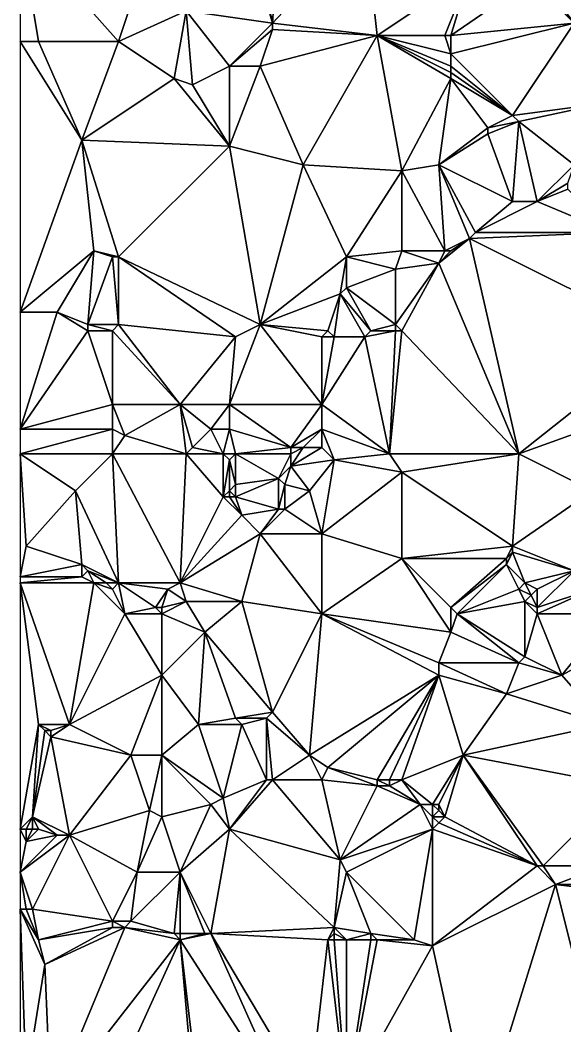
# Model space of a CAD drawing. Extents: x 2679276 to 2679656, y 1246784 to 1247152.
# Drawn here: x 2679276.2 to 2679320.5, y 1246853.2 to 1246935 of the extents above; entities that cross this region are included whole.
import ezdxf

# ---------------------------------------------------------------- set-up
doc = ezdxf.new("R2010")
doc.units = 0

msp = doc.modelspace()

# ---------------------------------------------------------------- linework, layer by layer
for points in [[(2679297.25, 1246942.25, 467.088), (2679296.75, 1246934.75, 469.835), (2679304.25, 1246942.75, 466.566)], [(2679304.25, 1246942.75, 466.566), (2679296.75, 1246934.75, 469.835), (2679305.25, 1246933.75, 468.6)], [(2679304.25, 1246942.75, 466.566), (2679305.25, 1246933.75, 468.6), (2679312.75, 1246938.75, 466.753)], [(2679284.25, 1246933.25, 471.987), (2679276.25, 1246942.25, 470.116), (2679277.75, 1246933.25, 472.456)], [(2679276.25, 1246942.25, 470.116), (2679276.25, 1246933.25, 472.596), (2679277.75, 1246933.25, 472.456)], [(2679276.25, 1246942.25, 470.116), (2679284.25, 1246933.25, 471.987), (2679287.25, 1246942.25, 468.157)], [(2679289.75, 1246935.75, 470.293), (2679287.25, 1246942.25, 468.157), (2679284.25, 1246933.25, 471.987)], [(2679294.75, 1246941.75, 467.383), (2679289.75, 1246935.75, 470.293), (2679296.75, 1246934.75, 469.835)], [(2679295.25, 1246941.75, 467.349), (2679294.75, 1246941.75, 467.383), (2679296.75, 1246934.75, 469.835)], [(2679297.25, 1246942.25, 467.088), (2679295.25, 1246941.75, 467.349), (2679296.75, 1246934.75, 469.835)], [(2679318.25, 1246938.75, 466.781), (2679321.25, 1246934.75, 467.568), (2679323.25, 1246942.25, 465.097)], [(2679310.75, 1246933.75, 467.594), (2679312.75, 1246938.75, 466.753), (2679305.25, 1246933.75, 468.6)], [(2679311.25, 1246933.75, 467.536), (2679312.75, 1246938.75, 466.753), (2679310.75, 1246933.75, 467.594)], [(2679311.25, 1246933.75, 467.536), (2679317.75, 1246938.25, 466.911), (2679312.75, 1246938.75, 466.753)], [(2679317.75, 1246938.25, 466.911), (2679321.25, 1246934.75, 467.568), (2679318.25, 1246938.75, 466.781)], [(2679317.75, 1246938.25, 466.911), (2679311.25, 1246933.75, 467.536), (2679321.25, 1246934.75, 467.568)], [(2679284.25, 1246933.25, 471.987), (2679288.75, 1246930.25, 472.108), (2679289.75, 1246935.75, 470.293)], [(2679290.25, 1246929.75, 471.977), (2679289.75, 1246935.75, 470.293), (2679288.75, 1246930.25, 472.108)], [(2679289.75, 1246935.75, 470.293), (2679293.25, 1246931.25, 471.149), (2679296.75, 1246934.75, 469.835)], [(2679293.25, 1246931.25, 471.149), (2679289.75, 1246935.75, 470.293), (2679290.25, 1246929.75, 471.977)], [(2679296.75, 1246934.25, 469.967), (2679296.75, 1246934.75, 469.835), (2679293.25, 1246931.25, 471.149)], [(2679296.75, 1246934.25, 469.967), (2679305.25, 1246933.75, 468.6), (2679296.75, 1246934.75, 469.835)], [(2679311.25, 1246932.25, 467.652), (2679321.25, 1246934.75, 467.568), (2679311.25, 1246933.75, 467.536)], [(2679316.25, 1246927.25, 468.448), (2679321.25, 1246934.75, 467.568), (2679311.25, 1246932.25, 467.652)], [(2679321.25, 1246934.75, 467.568), (2679316.25, 1246927.25, 468.448), (2679323.75, 1246928.25, 468.31)], [(2679296.75, 1246934.25, 469.967), (2679293.25, 1246931.25, 471.149), (2679295.75, 1246931.25, 470.696)], [(2679296.75, 1246934.25, 469.967), (2679295.75, 1246931.25, 470.696), (2679305.25, 1246933.75, 468.6)], [(2679299.25, 1246923.25, 471.719), (2679305.25, 1246933.75, 468.6), (2679295.75, 1246931.25, 470.696)], [(2679307.25, 1246922.75, 469.773), (2679305.25, 1246933.75, 468.6), (2679299.25, 1246923.25, 471.719)], [(2679310.75, 1246933.75, 467.594), (2679305.25, 1246933.75, 468.6), (2679311.25, 1246932.25, 467.652)], [(2679307.25, 1246922.75, 469.773), (2679311.25, 1246930.25, 467.878), (2679305.25, 1246933.75, 468.6)], [(2679311.25, 1246931.25, 467.741), (2679305.25, 1246933.75, 468.6), (2679311.25, 1246930.75, 467.802)], [(2679305.25, 1246933.75, 468.6), (2679311.25, 1246930.25, 467.878), (2679311.25, 1246930.75, 467.802)], [(2679311.25, 1246931.25, 467.741), (2679311.25, 1246932.25, 467.652), (2679305.25, 1246933.75, 468.6)], [(2679310.75, 1246933.75, 467.594), (2679311.25, 1246932.25, 467.652), (2679311.25, 1246933.75, 467.536)], [(2679276.25, 1246933.25, 472.596), (2679281.25, 1246925.25, 473.723), (2679277.75, 1246933.25, 472.456)], [(2679276.25, 1246933.25, 472.596), (2679276.25, 1246911.25, 478.489), (2679281.25, 1246925.25, 473.723)], [(2679281.25, 1246925.25, 473.723), (2679284.25, 1246933.25, 471.987), (2679277.75, 1246933.25, 472.456)], [(2679284.25, 1246933.25, 471.987), (2679281.25, 1246925.25, 473.723), (2679288.75, 1246930.25, 472.108)], [(2679311.25, 1246932.25, 467.652), (2679311.25, 1246931.25, 467.741), (2679316.25, 1246927.25, 468.448)], [(2679293.25, 1246924.75, 472.394), (2679293.25, 1246931.25, 471.149), (2679290.25, 1246929.75, 471.977)], [(2679299.25, 1246923.25, 471.719), (2679295.75, 1246931.25, 470.696), (2679293.25, 1246924.75, 472.394)], [(2679293.25, 1246931.25, 471.149), (2679293.25, 1246924.75, 472.394), (2679295.75, 1246931.25, 470.696)], [(2679311.25, 1246931.25, 467.741), (2679311.25, 1246930.75, 467.802), (2679316.25, 1246927.25, 468.448)], [(2679311.25, 1246930.75, 467.802), (2679311.25, 1246930.25, 467.878), (2679316.25, 1246927.25, 468.448)], [(2679281.25, 1246925.25, 473.723), (2679293.25, 1246924.75, 472.394), (2679288.75, 1246930.25, 472.108)], [(2679290.25, 1246929.75, 471.977), (2679288.75, 1246930.25, 472.108), (2679293.25, 1246924.75, 472.394)], [(2679307.25, 1246922.75, 469.773), (2679310.25, 1246923.25, 469.609), (2679311.25, 1246930.25, 467.878)], [(2679311.25, 1246930.25, 467.878), (2679310.25, 1246923.25, 469.609), (2679314.25, 1246926.25, 468.652)], [(2679316.25, 1246927.25, 468.448), (2679311.25, 1246930.25, 467.878), (2679314.25, 1246926.25, 468.652)], [(2679316.75, 1246926.75, 468.594), (2679323.75, 1246928.25, 468.31), (2679316.25, 1246927.25, 468.448)], [(2679316.75, 1246926.75, 468.594), (2679321.25, 1246923.25, 470.257), (2679323.75, 1246928.25, 468.31)], [(2679316.25, 1246927.25, 468.448), (2679314.25, 1246926.25, 468.652), (2679316.75, 1246926.75, 468.594)], [(2679314.25, 1246925.75, 468.781), (2679314.25, 1246926.25, 468.652), (2679310.25, 1246923.25, 469.609)], [(2679314.25, 1246925.75, 468.781), (2679316.75, 1246926.75, 468.594), (2679314.25, 1246926.25, 468.652)], [(2679314.25, 1246925.75, 468.781), (2679316.25, 1246920.25, 470.906), (2679316.75, 1246926.75, 468.594)], [(2679318.25, 1246920.25, 470.863), (2679316.75, 1246926.75, 468.594), (2679316.25, 1246920.25, 470.906)], [(2679321.25, 1246923.25, 470.257), (2679316.75, 1246926.75, 468.594), (2679318.25, 1246920.25, 470.863)], [(2679314.25, 1246925.75, 468.781), (2679310.25, 1246923.25, 469.609), (2679316.25, 1246920.25, 470.906)], [(2679282.25, 1246916.25, 475.767), (2679281.25, 1246925.25, 473.723), (2679276.25, 1246911.25, 478.489)], [(2679282.25, 1246916.25, 475.767), (2679284.25, 1246915.75, 475.468), (2679281.25, 1246925.25, 473.723)], [(2679293.25, 1246924.75, 472.394), (2679281.25, 1246925.25, 473.723), (2679284.25, 1246915.75, 475.468)], [(2679293.25, 1246924.75, 472.394), (2679284.25, 1246915.75, 475.468), (2679295.75, 1246910.25, 474.237)], [(2679293.25, 1246924.75, 472.394), (2679295.75, 1246910.25, 474.237), (2679299.25, 1246923.25, 471.719)], [(2679302.75, 1246915.75, 471.867), (2679299.25, 1246923.25, 471.719), (2679295.75, 1246910.25, 474.237)], [(2679302.75, 1246915.75, 471.867), (2679307.25, 1246922.75, 469.773), (2679299.25, 1246923.25, 471.719)], [(2679307.25, 1246922.75, 469.773), (2679310.75, 1246916.25, 471.815), (2679310.25, 1246923.25, 469.609)], [(2679313.25, 1246917.75, 471.44), (2679310.25, 1246923.25, 469.609), (2679312.75, 1246917.25, 471.559)], [(2679313.25, 1246917.75, 471.44), (2679316.25, 1246920.25, 470.906), (2679310.25, 1246923.25, 469.609)], [(2679312.75, 1246917.25, 471.559), (2679310.25, 1246923.25, 469.609), (2679310.75, 1246916.25, 471.815)], [(2679320.75, 1246921.75, 470.596), (2679321.25, 1246923.25, 470.257), (2679318.25, 1246920.25, 470.863)], [(2679307.25, 1246922.75, 469.773), (2679302.75, 1246915.75, 471.867), (2679307.25, 1246916.25, 471.692)], [(2679310.75, 1246916.25, 471.815), (2679307.25, 1246922.75, 469.773), (2679307.25, 1246916.25, 471.692)], [(2679320.75, 1246921.25, 470.652), (2679320.75, 1246921.75, 470.596), (2679318.25, 1246920.25, 470.863)], [(2679318.25, 1246920.25, 470.863), (2679324.25, 1246917.75, 470.574), (2679320.75, 1246921.25, 470.652)], [(2679313.25, 1246917.75, 471.44), (2679318.25, 1246920.25, 470.863), (2679316.25, 1246920.25, 470.906)], [(2679318.25, 1246920.25, 470.863), (2679313.25, 1246917.75, 471.44), (2679324.25, 1246917.75, 470.574)], [(2679310.25, 1246915.25, 471.92), (2679316.75, 1246899.75, 472.178), (2679312.75, 1246917.25, 471.559)], [(2679311.25, 1246916.25, 471.801), (2679310.25, 1246915.25, 471.92), (2679312.75, 1246917.25, 471.559)], [(2679311.25, 1246916.25, 471.801), (2679312.75, 1246917.25, 471.559), (2679310.75, 1246916.25, 471.815)], [(2679328.75, 1246909.25, 470.874), (2679324.25, 1246917.75, 470.574), (2679312.75, 1246917.25, 471.559)], [(2679313.25, 1246917.75, 471.44), (2679312.75, 1246917.25, 471.559), (2679324.25, 1246917.75, 470.574)], [(2679328.75, 1246909.25, 470.874), (2679312.75, 1246917.25, 471.559), (2679316.75, 1246899.75, 472.178)], [(2679282.25, 1246916.25, 475.767), (2679276.25, 1246911.25, 478.489), (2679279.25, 1246911.25, 478.374)], [(2679281.75, 1246910.25, 478.427), (2679282.25, 1246916.25, 475.767), (2679279.25, 1246911.25, 478.374)], [(2679283.75, 1246915.75, 475.582), (2679282.25, 1246916.25, 475.767), (2679281.75, 1246910.25, 478.427)], [(2679283.75, 1246915.75, 475.582), (2679281.75, 1246910.25, 478.427), (2679284.25, 1246910.25, 478.145)], [(2679283.75, 1246915.75, 475.582), (2679284.25, 1246915.75, 475.468), (2679282.25, 1246916.25, 475.767)], [(2679284.25, 1246915.75, 475.468), (2679283.75, 1246915.75, 475.582), (2679284.25, 1246910.25, 478.145)], [(2679293.75, 1246909.25, 475.038), (2679295.75, 1246910.25, 474.237), (2679284.25, 1246915.75, 475.468)], [(2679293.75, 1246909.25, 475.038), (2679284.25, 1246915.75, 475.468), (2679284.25, 1246910.25, 478.145)], [(2679302.25, 1246912.75, 472.294), (2679302.75, 1246915.75, 471.867), (2679295.75, 1246910.25, 474.237)], [(2679302.75, 1246915.75, 471.867), (2679302.25, 1246912.75, 472.294), (2679302.75, 1246913.25, 472.155)], [(2679306.75, 1246914.75, 471.882), (2679307.25, 1246916.25, 471.692), (2679302.75, 1246915.75, 471.867)], [(2679306.75, 1246914.75, 471.882), (2679302.75, 1246915.75, 471.867), (2679302.75, 1246913.25, 472.155)], [(2679306.75, 1246914.75, 471.882), (2679310.25, 1246915.25, 471.92), (2679307.25, 1246916.25, 471.692)], [(2679310.75, 1246916.25, 471.815), (2679307.25, 1246916.25, 471.692), (2679310.25, 1246915.25, 471.92)], [(2679310.25, 1246915.25, 471.92), (2679311.25, 1246916.25, 471.801), (2679310.75, 1246916.25, 471.815)], [(2679306.75, 1246914.75, 471.882), (2679306.75, 1246910.25, 472.087), (2679310.25, 1246915.25, 471.92)], [(2679307.25, 1246909.75, 472.069), (2679310.25, 1246915.25, 471.92), (2679306.75, 1246910.25, 472.087)], [(2679307.25, 1246909.75, 472.069), (2679316.75, 1246899.75, 472.178), (2679310.25, 1246915.25, 471.92)], [(2679306.75, 1246914.75, 471.882), (2679302.75, 1246913.25, 472.155), (2679306.75, 1246910.25, 472.087)], [(2679302.25, 1246912.75, 472.294), (2679304.75, 1246909.75, 472.2), (2679302.75, 1246913.25, 472.155)], [(2679304.75, 1246909.75, 472.2), (2679306.75, 1246910.25, 472.087), (2679302.75, 1246913.25, 472.155)], [(2679295.75, 1246910.25, 474.237), (2679301.25, 1246909.75, 472.538), (2679302.25, 1246912.75, 472.294)], [(2679301.25, 1246909.75, 472.538), (2679301.75, 1246909.25, 472.408), (2679302.25, 1246912.75, 472.294)], [(2679301.75, 1246909.25, 472.408), (2679304.25, 1246909.25, 472.212), (2679302.25, 1246912.75, 472.294)], [(2679304.75, 1246909.75, 472.2), (2679302.25, 1246912.75, 472.294), (2679304.25, 1246909.25, 472.212)], [(2679276.25, 1246911.25, 478.489), (2679276.25, 1246901.75, 478.976), (2679279.25, 1246911.25, 478.374)], [(2679281.75, 1246909.75, 478.516), (2679279.25, 1246911.25, 478.374), (2679276.25, 1246901.75, 478.976)], [(2679281.75, 1246910.25, 478.427), (2679279.25, 1246911.25, 478.374), (2679281.75, 1246909.75, 478.516)], [(2679283.75, 1246909.75, 478.377), (2679284.25, 1246910.25, 478.145), (2679281.75, 1246910.25, 478.427)], [(2679281.75, 1246909.75, 478.516), (2679283.75, 1246909.75, 478.377), (2679281.75, 1246910.25, 478.427)], [(2679284.25, 1246910.25, 478.145), (2679283.75, 1246909.75, 478.377), (2679289.25, 1246903.75, 478.394)], [(2679284.25, 1246910.25, 478.145), (2679289.25, 1246903.75, 478.394), (2679293.75, 1246909.25, 475.038)], [(2679293.25, 1246903.75, 476.985), (2679300.75, 1246903.75, 473.161), (2679295.75, 1246910.25, 474.237)], [(2679293.75, 1246909.25, 475.038), (2679293.25, 1246903.75, 476.985), (2679295.75, 1246910.25, 474.237)], [(2679301.25, 1246909.75, 472.538), (2679295.75, 1246910.25, 474.237), (2679300.75, 1246909.25, 472.658)], [(2679300.75, 1246909.25, 472.658), (2679295.75, 1246910.25, 474.237), (2679300.75, 1246903.75, 473.161)], [(2679306.75, 1246910.25, 472.087), (2679304.75, 1246909.75, 472.2), (2679306.75, 1246909.75, 472.094)], [(2679307.25, 1246909.75, 472.069), (2679306.75, 1246910.25, 472.087), (2679306.75, 1246909.75, 472.094)], [(2679281.75, 1246909.75, 478.516), (2679276.25, 1246901.75, 478.976), (2679283.75, 1246903.75, 478.935)], [(2679283.75, 1246909.75, 478.377), (2679281.75, 1246909.75, 478.516), (2679283.75, 1246903.75, 478.935)], [(2679283.75, 1246903.75, 478.935), (2679289.25, 1246903.75, 478.394), (2679283.75, 1246909.75, 478.377)], [(2679293.25, 1246903.75, 476.985), (2679293.75, 1246909.25, 475.038), (2679289.25, 1246903.75, 478.394)], [(2679300.75, 1246909.25, 472.658), (2679301.75, 1246909.25, 472.408), (2679301.25, 1246909.75, 472.538)], [(2679301.75, 1246909.25, 472.408), (2679300.75, 1246903.75, 473.161), (2679304.25, 1246909.25, 472.212)], [(2679301.75, 1246909.25, 472.408), (2679300.75, 1246909.25, 472.658), (2679300.75, 1246903.75, 473.161)], [(2679304.25, 1246909.25, 472.212), (2679300.75, 1246903.75, 473.161), (2679306.25, 1246899.75, 472.402)], [(2679304.75, 1246909.75, 472.2), (2679304.25, 1246909.25, 472.212), (2679306.75, 1246909.75, 472.094)], [(2679304.25, 1246909.25, 472.212), (2679306.25, 1246899.75, 472.402), (2679306.75, 1246909.75, 472.094)], [(2679307.25, 1246909.75, 472.069), (2679306.75, 1246909.75, 472.094), (2679306.25, 1246899.75, 472.402)], [(2679307.25, 1246909.75, 472.069), (2679306.25, 1246899.75, 472.402), (2679316.75, 1246899.75, 472.178)], [(2679328.75, 1246909.25, 470.874), (2679316.75, 1246899.75, 472.178), (2679329.25, 1246904.25, 471.175)], [(2679322.75, 1246896.75, 472.432), (2679329.25, 1246904.25, 471.175), (2679316.75, 1246899.75, 472.178)], [(2679283.75, 1246903.75, 478.935), (2679276.25, 1246901.75, 478.976), (2679283.75, 1246901.75, 479.108)], [(2679283.75, 1246901.75, 479.108), (2679284.75, 1246901.25, 479.103), (2679283.75, 1246903.75, 478.935)], [(2679289.25, 1246903.75, 478.394), (2679283.75, 1246903.75, 478.935), (2679284.75, 1246901.25, 479.103)], [(2679289.75, 1246899.75, 479.238), (2679289.25, 1246903.75, 478.394), (2679284.75, 1246901.25, 479.103)], [(2679291.75, 1246901.75, 478.412), (2679289.25, 1246903.75, 478.394), (2679290.25, 1246900.25, 479.125)], [(2679291.75, 1246901.75, 478.412), (2679293.25, 1246903.75, 476.985), (2679289.25, 1246903.75, 478.394)], [(2679290.25, 1246900.25, 479.125), (2679289.25, 1246903.75, 478.394), (2679289.75, 1246899.75, 479.238)], [(2679293.25, 1246903.75, 476.985), (2679291.75, 1246901.75, 478.412), (2679293.25, 1246901.75, 477.543)], [(2679298.25, 1246900.25, 473.835), (2679293.25, 1246903.75, 476.985), (2679293.25, 1246901.75, 477.543)], [(2679293.25, 1246903.75, 476.985), (2679298.25, 1246900.25, 473.835), (2679300.75, 1246903.75, 473.161)], [(2679300.75, 1246901.75, 473.13), (2679300.75, 1246903.75, 473.161), (2679298.25, 1246900.25, 473.835)], [(2679300.75, 1246901.75, 473.13), (2679306.25, 1246899.75, 472.402), (2679300.75, 1246903.75, 473.161)], [(2679276.25, 1246899.75, 479.176), (2679283.75, 1246901.75, 479.108), (2679276.25, 1246901.75, 478.976)], [(2679283.75, 1246899.75, 479.329), (2679283.75, 1246901.75, 479.108), (2679276.25, 1246899.75, 479.176)], [(2679283.75, 1246901.75, 479.108), (2679283.75, 1246899.75, 479.329), (2679284.75, 1246901.25, 479.103)], [(2679291.75, 1246901.75, 478.412), (2679290.25, 1246900.25, 479.125), (2679292.75, 1246899.75, 478.127)], [(2679291.75, 1246901.75, 478.412), (2679292.75, 1246899.75, 478.127), (2679293.25, 1246901.75, 477.543)], [(2679293.25, 1246901.75, 477.543), (2679292.75, 1246899.75, 478.127), (2679293.75, 1246899.75, 477.399)], [(2679298.25, 1246900.25, 473.835), (2679293.25, 1246901.75, 477.543), (2679293.75, 1246899.75, 477.399)], [(2679299.25, 1246900.25, 473.502), (2679300.75, 1246901.75, 473.13), (2679298.25, 1246900.25, 473.835)], [(2679299.25, 1246900.25, 473.502), (2679300.75, 1246900.25, 473.333), (2679300.75, 1246901.75, 473.13)], [(2679306.25, 1246899.75, 472.402), (2679300.75, 1246901.75, 473.13), (2679301.75, 1246899.25, 473.445)], [(2679300.75, 1246900.25, 473.333), (2679301.75, 1246899.25, 473.445), (2679300.75, 1246901.75, 473.13)], [(2679283.75, 1246899.75, 479.329), (2679289.75, 1246899.75, 479.238), (2679284.75, 1246901.25, 479.103)], [(2679290.25, 1246900.25, 479.125), (2679289.75, 1246899.75, 479.238), (2679292.75, 1246899.75, 478.127)], [(2679298.25, 1246900.25, 473.835), (2679293.75, 1246899.75, 477.399), (2679298.25, 1246899.75, 473.886)], [(2679301.75, 1246899.25, 473.445), (2679300.75, 1246900.25, 473.333), (2679298.25, 1246898.75, 474.077)], [(2679299.25, 1246900.25, 473.502), (2679298.25, 1246898.75, 474.077), (2679300.75, 1246900.25, 473.333)], [(2679298.25, 1246899.75, 473.886), (2679298.25, 1246898.75, 474.077), (2679299.25, 1246900.25, 473.502)], [(2679298.25, 1246899.75, 473.886), (2679299.25, 1246900.25, 473.502), (2679298.25, 1246900.25, 473.835)], [(2679280.75, 1246896.75, 479.477), (2679276.25, 1246899.75, 479.176), (2679276.75, 1246892.25, 480.527)], [(2679276.25, 1246899.75, 479.176), (2679276.25, 1246889.75, 480.752), (2679276.75, 1246892.25, 480.527)], [(2679283.75, 1246899.75, 479.329), (2679276.25, 1246899.75, 479.176), (2679280.75, 1246896.75, 479.477)], [(2679283.75, 1246899.75, 479.329), (2679280.75, 1246896.75, 479.477), (2679284.25, 1246889.25, 480.922)], [(2679283.75, 1246899.75, 479.329), (2679284.25, 1246889.25, 480.922), (2679289.25, 1246889.25, 480.067)], [(2679289.75, 1246899.75, 479.238), (2679283.75, 1246899.75, 479.329), (2679289.25, 1246889.25, 480.067)], [(2679289.75, 1246899.75, 479.238), (2679289.25, 1246889.25, 480.067), (2679292.75, 1246896.25, 478.633)], [(2679289.75, 1246899.75, 479.238), (2679292.75, 1246896.25, 478.633), (2679292.75, 1246899.75, 478.127)], [(2679293.25, 1246899.25, 477.835), (2679292.75, 1246899.75, 478.127), (2679292.75, 1246896.25, 478.633)], [(2679293.25, 1246899.25, 477.835), (2679293.75, 1246899.75, 477.399), (2679292.75, 1246899.75, 478.127)], [(2679293.25, 1246896.75, 478.332), (2679293.25, 1246899.25, 477.835), (2679292.75, 1246896.25, 478.633)], [(2679293.25, 1246899.25, 477.835), (2679293.75, 1246897.25, 477.923), (2679293.75, 1246899.75, 477.399)], [(2679293.25, 1246899.25, 477.835), (2679293.25, 1246896.75, 478.332), (2679293.75, 1246897.25, 477.923)], [(2679297.25, 1246897.75, 474.839), (2679293.75, 1246899.75, 477.399), (2679293.75, 1246897.25, 477.923)], [(2679298.25, 1246899.75, 473.886), (2679293.75, 1246899.75, 477.399), (2679297.25, 1246897.75, 474.839)], [(2679298.25, 1246898.75, 474.077), (2679298.25, 1246899.75, 473.886), (2679297.25, 1246897.75, 474.839)], [(2679299.75, 1246896.75, 474.252), (2679301.75, 1246899.25, 473.445), (2679298.25, 1246898.75, 474.077)], [(2679299.75, 1246896.75, 474.252), (2679300.75, 1246893.25, 475.027), (2679301.75, 1246899.25, 473.445)], [(2679307.25, 1246898.25, 472.456), (2679301.75, 1246899.25, 473.445), (2679300.75, 1246893.25, 475.027)], [(2679306.25, 1246899.75, 472.402), (2679301.75, 1246899.25, 473.445), (2679307.25, 1246898.25, 472.456)], [(2679307.25, 1246898.25, 472.456), (2679316.75, 1246899.75, 472.178), (2679306.25, 1246899.75, 472.402)], [(2679307.25, 1246898.25, 472.456), (2679316.25, 1246892.25, 474.459), (2679316.75, 1246899.75, 472.178)], [(2679322.75, 1246896.75, 472.432), (2679316.75, 1246899.75, 472.178), (2679316.25, 1246892.25, 474.459)], [(2679297.25, 1246897.75, 474.839), (2679297.75, 1246897.25, 474.712), (2679298.25, 1246898.75, 474.077)], [(2679299.75, 1246896.75, 474.252), (2679298.25, 1246898.75, 474.077), (2679297.75, 1246897.25, 474.712)], [(2679293.75, 1246897.25, 477.923), (2679293.75, 1246896.25, 478.088), (2679297.25, 1246897.75, 474.839)], [(2679297.25, 1246895.25, 475.485), (2679297.25, 1246897.75, 474.839), (2679293.75, 1246896.25, 478.088)], [(2679297.25, 1246897.75, 474.839), (2679297.25, 1246895.25, 475.485), (2679297.75, 1246897.25, 474.712)], [(2679307.25, 1246898.25, 472.456), (2679300.75, 1246893.25, 475.027), (2679307.25, 1246891.25, 474.859)], [(2679307.25, 1246898.25, 472.456), (2679307.25, 1246891.25, 474.859), (2679316.25, 1246892.25, 474.459)], [(2679293.75, 1246897.25, 477.923), (2679293.25, 1246896.75, 478.332), (2679293.75, 1246896.25, 478.088)], [(2679297.75, 1246895.25, 475.215), (2679297.75, 1246897.25, 474.712), (2679297.25, 1246895.25, 475.485)], [(2679297.75, 1246895.25, 475.215), (2679299.75, 1246896.75, 474.252), (2679297.75, 1246897.25, 474.712)], [(2679280.75, 1246896.75, 479.477), (2679276.75, 1246892.25, 480.527), (2679281.25, 1246890.75, 480.831)], [(2679281.25, 1246890.75, 480.831), (2679284.25, 1246889.25, 480.922), (2679280.75, 1246896.75, 479.477)], [(2679292.75, 1246896.25, 478.633), (2679289.25, 1246889.25, 480.067), (2679294.25, 1246894.75, 477.746)], [(2679293.25, 1246896.75, 478.332), (2679292.75, 1246896.25, 478.633), (2679293.25, 1246896.25, 478.384)], [(2679293.25, 1246896.25, 478.384), (2679292.75, 1246896.25, 478.633), (2679294.25, 1246894.75, 477.746)], [(2679293.25, 1246896.25, 478.384), (2679293.75, 1246896.25, 478.088), (2679293.25, 1246896.75, 478.332)], [(2679293.25, 1246896.25, 478.384), (2679294.25, 1246894.75, 477.746), (2679293.75, 1246896.25, 478.088)], [(2679293.75, 1246896.25, 478.088), (2679294.25, 1246894.75, 477.746), (2679297.25, 1246895.25, 475.485)], [(2679299.75, 1246896.75, 474.252), (2679297.75, 1246895.25, 475.215), (2679300.75, 1246893.25, 475.027)], [(2679322.75, 1246896.75, 472.432), (2679316.25, 1246892.25, 474.459), (2679321.25, 1246890.25, 474.361)], [(2679295.75, 1246893.25, 476.568), (2679297.25, 1246895.25, 475.485), (2679294.25, 1246894.75, 477.746)], [(2679295.75, 1246893.25, 476.568), (2679297.75, 1246895.25, 475.215), (2679297.25, 1246895.25, 475.485)], [(2679295.75, 1246893.25, 476.568), (2679300.75, 1246893.25, 475.027), (2679297.75, 1246895.25, 475.215)], [(2679289.25, 1246889.25, 480.067), (2679295.75, 1246893.25, 476.568), (2679294.25, 1246894.75, 477.746)], [(2679294.25, 1246887.75, 477.788), (2679295.75, 1246893.25, 476.568), (2679289.25, 1246889.25, 480.067)], [(2679294.25, 1246887.75, 477.788), (2679300.75, 1246886.75, 477.349), (2679295.75, 1246893.25, 476.568)], [(2679300.75, 1246893.25, 475.027), (2679295.75, 1246893.25, 476.568), (2679300.75, 1246886.75, 477.349)], [(2679300.75, 1246893.25, 475.027), (2679300.75, 1246886.75, 477.349), (2679307.25, 1246891.25, 474.859)], [(2679276.25, 1246889.75, 480.752), (2679281.25, 1246890.75, 480.831), (2679276.75, 1246892.25, 480.527)], [(2679315.75, 1246891.25, 474.857), (2679316.25, 1246892.25, 474.459), (2679307.25, 1246891.25, 474.859)], [(2679316.25, 1246891.75, 474.653), (2679316.25, 1246892.25, 474.459), (2679315.75, 1246891.25, 474.857)], [(2679316.25, 1246892.25, 474.459), (2679316.25, 1246891.75, 474.653), (2679321.25, 1246890.25, 474.361)], [(2679300.75, 1246886.75, 477.349), (2679311.25, 1246885.25, 476.246), (2679307.25, 1246891.25, 474.859)], [(2679311.25, 1246887.25, 475.655), (2679307.25, 1246891.25, 474.859), (2679311.25, 1246885.25, 476.246)], [(2679311.25, 1246887.25, 475.655), (2679315.75, 1246891.25, 474.857), (2679307.25, 1246891.25, 474.859)], [(2679315.75, 1246891.25, 474.857), (2679311.25, 1246887.25, 475.655), (2679315.75, 1246890.75, 475.019)], [(2679315.75, 1246891.25, 474.857), (2679315.75, 1246890.75, 475.019), (2679316.25, 1246891.75, 474.653)], [(2679317.25, 1246889.25, 475.487), (2679316.25, 1246891.75, 474.653), (2679315.75, 1246890.75, 475.019)], [(2679317.25, 1246889.25, 475.487), (2679321.25, 1246890.25, 474.361), (2679316.25, 1246891.75, 474.653)], [(2679276.25, 1246889.75, 480.752), (2679281.25, 1246889.75, 480.939), (2679281.25, 1246890.75, 480.831)], [(2679281.75, 1246890.25, 480.904), (2679284.25, 1246889.25, 480.922), (2679281.25, 1246890.75, 480.831)], [(2679281.75, 1246890.25, 480.904), (2679281.25, 1246890.75, 480.831), (2679281.25, 1246889.75, 480.939)], [(2679281.25, 1246889.75, 480.939), (2679282.25, 1246889.25, 480.993), (2679281.75, 1246890.25, 480.904)], [(2679283.25, 1246889.25, 480.977), (2679284.25, 1246889.25, 480.922), (2679281.75, 1246890.25, 480.904)], [(2679283.25, 1246889.25, 480.977), (2679281.75, 1246890.25, 480.904), (2679282.25, 1246889.25, 480.993)], [(2679311.75, 1246886.75, 475.8), (2679315.75, 1246890.75, 475.019), (2679311.25, 1246887.25, 475.655)], [(2679311.75, 1246886.75, 475.8), (2679316.75, 1246888.75, 475.657), (2679315.75, 1246890.75, 475.019)], [(2679316.75, 1246888.75, 475.657), (2679317.25, 1246889.25, 475.487), (2679315.75, 1246890.75, 475.019)], [(2679318.25, 1246888.75, 475.625), (2679321.25, 1246890.25, 474.361), (2679317.25, 1246889.25, 475.487)], [(2679321.25, 1246890.25, 474.361), (2679318.25, 1246888.75, 475.625), (2679318.25, 1246887.25, 476.246)], [(2679318.25, 1246887.25, 476.246), (2679322.75, 1246888.75, 474.7), (2679321.25, 1246890.25, 474.361)], [(2679276.25, 1246889.75, 480.752), (2679276.25, 1246889.25, 480.789), (2679281.25, 1246889.75, 480.939)], [(2679281.25, 1246889.75, 480.939), (2679276.25, 1246889.25, 480.789), (2679282.25, 1246889.25, 480.993)], [(2679276.25, 1246869.25, 482.53), (2679277.75, 1246877.75, 481.36), (2679276.25, 1246889.25, 480.789)], [(2679282.25, 1246889.25, 480.993), (2679276.25, 1246889.25, 480.789), (2679280.25, 1246877.75, 481.124)], [(2679277.75, 1246877.75, 481.36), (2679280.25, 1246877.75, 481.124), (2679276.25, 1246889.25, 480.789)], [(2679284.75, 1246886.75, 480.941), (2679282.25, 1246889.25, 480.993), (2679280.25, 1246877.75, 481.124)], [(2679283.25, 1246889.25, 480.977), (2679282.25, 1246889.25, 480.993), (2679283.75, 1246888.75, 480.98)], [(2679283.75, 1246888.75, 480.98), (2679282.25, 1246889.25, 480.993), (2679284.75, 1246886.75, 480.941)], [(2679284.25, 1246889.25, 480.922), (2679283.25, 1246889.25, 480.977), (2679283.75, 1246888.75, 480.98)], [(2679283.75, 1246888.75, 480.98), (2679284.75, 1246886.75, 480.941), (2679284.25, 1246889.25, 480.922)], [(2679287.25, 1246887.25, 480.752), (2679284.25, 1246889.25, 480.922), (2679284.75, 1246886.75, 480.941)], [(2679284.25, 1246889.25, 480.922), (2679287.25, 1246887.25, 480.752), (2679288.25, 1246888.75, 480.505)], [(2679288.25, 1246888.75, 480.505), (2679289.25, 1246889.25, 480.067), (2679284.25, 1246889.25, 480.922)], [(2679287.75, 1246887.25, 480.638), (2679288.25, 1246888.75, 480.505), (2679287.25, 1246887.25, 480.752)], [(2679287.75, 1246887.25, 480.638), (2679289.75, 1246887.75, 479.755), (2679288.25, 1246888.75, 480.505)], [(2679289.25, 1246889.25, 480.067), (2679288.25, 1246888.75, 480.505), (2679289.75, 1246887.75, 479.755)], [(2679289.25, 1246889.25, 480.067), (2679289.75, 1246887.75, 479.755), (2679294.25, 1246887.75, 477.788)], [(2679311.75, 1246886.75, 475.8), (2679317.25, 1246887.75, 476.046), (2679316.75, 1246888.75, 475.657)], [(2679317.25, 1246889.25, 475.487), (2679316.75, 1246888.75, 475.657), (2679317.75, 1246888.25, 475.847)], [(2679317.25, 1246887.75, 476.046), (2679317.75, 1246888.25, 475.847), (2679316.75, 1246888.75, 475.657)], [(2679318.25, 1246888.75, 475.625), (2679317.25, 1246889.25, 475.487), (2679317.75, 1246888.25, 475.847)], [(2679317.75, 1246888.25, 475.847), (2679318.25, 1246887.25, 476.246), (2679318.25, 1246888.75, 475.625)], [(2679318.25, 1246886.75, 476.499), (2679322.75, 1246888.75, 474.7), (2679318.25, 1246887.25, 476.246)], [(2679322.75, 1246888.75, 474.7), (2679318.25, 1246886.75, 476.499), (2679324.25, 1246886.75, 475.364)], [(2679317.75, 1246888.25, 475.847), (2679317.25, 1246887.75, 476.046), (2679318.25, 1246887.25, 476.246)], [(2679287.75, 1246886.75, 480.594), (2679287.25, 1246887.25, 480.752), (2679284.75, 1246886.75, 480.941)], [(2679287.75, 1246886.75, 480.594), (2679287.75, 1246887.25, 480.638), (2679287.25, 1246887.25, 480.752)], [(2679291.25, 1246885.25, 478.724), (2679289.75, 1246887.75, 479.755), (2679287.75, 1246886.75, 480.594)], [(2679287.75, 1246887.25, 480.638), (2679287.75, 1246886.75, 480.594), (2679289.75, 1246887.75, 479.755)], [(2679291.25, 1246885.25, 478.724), (2679294.25, 1246887.75, 477.788), (2679289.75, 1246887.75, 479.755)], [(2679291.25, 1246885.25, 478.724), (2679296.75, 1246878.75, 480.794), (2679294.25, 1246887.75, 477.788)], [(2679296.75, 1246878.75, 480.794), (2679300.75, 1246886.75, 477.349), (2679294.25, 1246887.75, 477.788)], [(2679311.75, 1246886.75, 475.8), (2679311.25, 1246887.25, 475.655), (2679311.25, 1246885.25, 476.246)], [(2679317.25, 1246887.75, 476.046), (2679311.75, 1246886.75, 475.8), (2679317.25, 1246883.25, 478.321)], [(2679318.25, 1246886.75, 476.499), (2679317.25, 1246887.75, 476.046), (2679317.25, 1246883.25, 478.321)], [(2679318.25, 1246886.75, 476.499), (2679318.25, 1246887.25, 476.246), (2679317.25, 1246887.75, 476.046)], [(2679284.75, 1246886.75, 480.941), (2679280.25, 1246877.75, 481.124), (2679287.75, 1246881.75, 480.22)], [(2679287.75, 1246886.75, 480.594), (2679284.75, 1246886.75, 480.941), (2679287.75, 1246881.75, 480.22)], [(2679291.25, 1246885.25, 478.724), (2679287.75, 1246886.75, 480.594), (2679287.75, 1246881.75, 480.22)], [(2679296.75, 1246878.75, 480.794), (2679299.75, 1246875.25, 481.012), (2679300.75, 1246886.75, 477.349)], [(2679310.25, 1246881.75, 477.418), (2679300.75, 1246886.75, 477.349), (2679299.75, 1246875.25, 481.012)], [(2679310.25, 1246882.75, 477.076), (2679300.75, 1246886.75, 477.349), (2679310.25, 1246881.75, 477.418)], [(2679310.25, 1246882.75, 477.076), (2679311.25, 1246885.25, 476.246), (2679300.75, 1246886.75, 477.349)], [(2679311.25, 1246885.25, 476.246), (2679316.75, 1246882.75, 478.435), (2679311.75, 1246886.75, 475.8)], [(2679317.25, 1246883.25, 478.321), (2679311.75, 1246886.75, 475.8), (2679316.75, 1246882.75, 478.435)], [(2679320.25, 1246881.75, 478.787), (2679318.25, 1246886.75, 476.499), (2679317.25, 1246883.25, 478.321)], [(2679320.25, 1246881.75, 478.787), (2679324.25, 1246886.75, 475.364), (2679318.25, 1246886.75, 476.499)], [(2679324.25, 1246886.75, 475.364), (2679320.25, 1246881.75, 478.787), (2679325.75, 1246884.75, 475.812)], [(2679287.75, 1246881.75, 480.22), (2679290.75, 1246877.75, 481.125), (2679291.25, 1246885.25, 478.724)], [(2679293.75, 1246878.25, 481.118), (2679291.25, 1246885.25, 478.724), (2679290.75, 1246877.75, 481.125)], [(2679291.25, 1246885.25, 478.724), (2679293.75, 1246878.25, 481.118), (2679296.75, 1246878.75, 480.794)], [(2679311.25, 1246885.25, 476.246), (2679310.25, 1246882.75, 477.076), (2679316.75, 1246882.75, 478.435)], [(2679320.25, 1246881.75, 478.787), (2679323.75, 1246877.75, 479.434), (2679325.75, 1246884.75, 475.812)], [(2679317.25, 1246883.25, 478.321), (2679316.75, 1246882.75, 478.435), (2679320.25, 1246881.75, 478.787)], [(2679315.75, 1246880.25, 479.116), (2679316.75, 1246882.75, 478.435), (2679310.25, 1246882.75, 477.076)], [(2679310.25, 1246881.75, 477.418), (2679315.75, 1246880.25, 479.116), (2679310.25, 1246882.75, 477.076)], [(2679315.75, 1246880.25, 479.116), (2679320.25, 1246881.75, 478.787), (2679316.75, 1246882.75, 478.435)], [(2679285.25, 1246875.25, 480.875), (2679287.75, 1246881.75, 480.22), (2679280.25, 1246877.75, 481.124)], [(2679285.25, 1246875.25, 480.875), (2679287.75, 1246875.25, 481.276), (2679287.75, 1246881.75, 480.22)], [(2679287.75, 1246881.75, 480.22), (2679287.75, 1246875.25, 481.276), (2679290.75, 1246877.75, 481.125)], [(2679301.25, 1246874.25, 481.254), (2679310.25, 1246881.75, 477.418), (2679299.75, 1246875.25, 481.012)], [(2679305.25, 1246873.25, 481.328), (2679310.25, 1246881.75, 477.418), (2679301.25, 1246874.25, 481.254)], [(2679306.25, 1246873.25, 481.287), (2679310.25, 1246881.75, 477.418), (2679305.25, 1246873.25, 481.328)], [(2679306.25, 1246873.25, 481.287), (2679307.25, 1246873.25, 481.214), (2679310.25, 1246881.75, 477.418)], [(2679312.25, 1246875.25, 480.112), (2679310.25, 1246881.75, 477.418), (2679307.25, 1246873.25, 481.214)], [(2679310.25, 1246881.75, 477.418), (2679312.25, 1246875.25, 480.112), (2679315.75, 1246880.25, 479.116)], [(2679320.25, 1246881.75, 478.787), (2679315.75, 1246880.25, 479.116), (2679323.75, 1246877.75, 479.434)], [(2679312.25, 1246875.25, 480.112), (2679323.75, 1246877.75, 479.434), (2679315.75, 1246880.25, 479.116)], [(2679293.75, 1246878.25, 481.118), (2679290.75, 1246877.75, 481.125), (2679294.25, 1246877.75, 481.219)], [(2679296.75, 1246878.75, 480.794), (2679293.75, 1246878.25, 481.118), (2679296.25, 1246878.25, 480.998)], [(2679294.25, 1246877.75, 481.219), (2679296.25, 1246878.25, 480.998), (2679293.75, 1246878.25, 481.118)], [(2679294.25, 1246877.75, 481.219), (2679296.25, 1246873.25, 481.527), (2679296.25, 1246878.25, 480.998)], [(2679296.25, 1246878.25, 480.998), (2679299.75, 1246875.25, 481.012), (2679296.75, 1246878.75, 480.794)], [(2679296.25, 1246878.25, 480.998), (2679296.75, 1246873.25, 481.522), (2679299.75, 1246875.25, 481.012)], [(2679296.25, 1246873.25, 481.527), (2679296.75, 1246873.25, 481.522), (2679296.25, 1246878.25, 480.998)], [(2679276.25, 1246869.25, 482.53), (2679277.25, 1246870.25, 482.374), (2679277.75, 1246877.75, 481.36)], [(2679278.25, 1246877.25, 481.362), (2679277.75, 1246877.75, 481.36), (2679277.25, 1246870.25, 482.374)], [(2679278.75, 1246876.75, 481.356), (2679278.25, 1246877.25, 481.362), (2679277.25, 1246870.25, 482.374)], [(2679278.75, 1246877.25, 481.298), (2679280.25, 1246877.75, 481.124), (2679277.75, 1246877.75, 481.36)], [(2679278.25, 1246877.25, 481.362), (2679278.75, 1246877.25, 481.298), (2679277.75, 1246877.75, 481.36)], [(2679278.75, 1246877.25, 481.298), (2679278.25, 1246877.25, 481.362), (2679278.75, 1246876.75, 481.356)], [(2679285.25, 1246875.25, 480.875), (2679280.25, 1246877.75, 481.124), (2679278.75, 1246876.75, 481.356)], [(2679278.75, 1246877.25, 481.298), (2679278.75, 1246876.75, 481.356), (2679280.25, 1246877.75, 481.124)], [(2679287.75, 1246875.25, 481.276), (2679292.75, 1246871.75, 481.797), (2679290.75, 1246877.75, 481.125)], [(2679294.25, 1246877.75, 481.219), (2679290.75, 1246877.75, 481.125), (2679292.75, 1246871.75, 481.797)], [(2679296.25, 1246873.25, 481.527), (2679294.25, 1246877.75, 481.219), (2679292.75, 1246871.75, 481.797)], [(2679312.25, 1246875.25, 480.112), (2679325.25, 1246872.75, 480.456), (2679323.75, 1246877.75, 479.434)], [(2679277.25, 1246870.25, 482.374), (2679280.25, 1246868.75, 482.504), (2679278.75, 1246876.75, 481.356)], [(2679285.25, 1246875.25, 480.875), (2679278.75, 1246876.75, 481.356), (2679280.25, 1246868.75, 482.504)], [(2679286.75, 1246870.75, 481.774), (2679285.25, 1246875.25, 480.875), (2679280.25, 1246868.75, 482.504)], [(2679287.75, 1246875.25, 481.276), (2679285.25, 1246875.25, 480.875), (2679286.75, 1246870.75, 481.774)], [(2679286.75, 1246870.75, 481.774), (2679287.75, 1246870.25, 481.914), (2679287.75, 1246875.25, 481.276)], [(2679291.75, 1246871.25, 481.871), (2679292.75, 1246871.75, 481.797), (2679287.75, 1246875.25, 481.276)], [(2679291.75, 1246871.25, 481.871), (2679287.75, 1246875.25, 481.276), (2679287.75, 1246870.25, 481.914)], [(2679296.75, 1246873.25, 481.522), (2679300.75, 1246873.25, 481.494), (2679299.75, 1246875.25, 481.012)], [(2679301.25, 1246874.25, 481.254), (2679299.75, 1246875.25, 481.012), (2679300.75, 1246873.25, 481.494)], [(2679309.75, 1246871.25, 481.711), (2679312.25, 1246875.25, 480.112), (2679307.25, 1246873.25, 481.214)], [(2679310.25, 1246871.25, 481.667), (2679312.25, 1246875.25, 480.112), (2679309.75, 1246871.25, 481.711)], [(2679310.25, 1246871.25, 481.667), (2679310.75, 1246870.25, 481.864), (2679312.25, 1246875.25, 480.112)], [(2679318.25, 1246866.25, 482.102), (2679312.25, 1246875.25, 480.112), (2679310.75, 1246870.25, 481.864)], [(2679318.25, 1246866.25, 482.102), (2679318.75, 1246866.25, 482.09), (2679312.25, 1246875.25, 480.112)], [(2679325.25, 1246872.75, 480.456), (2679312.25, 1246875.25, 480.112), (2679318.75, 1246866.25, 482.09)], [(2679301.25, 1246874.25, 481.254), (2679300.75, 1246873.25, 481.494), (2679305.25, 1246872.75, 481.464)], [(2679305.25, 1246872.75, 481.464), (2679305.25, 1246873.25, 481.328), (2679301.25, 1246874.25, 481.254)], [(2679292.75, 1246871.75, 481.797), (2679293.25, 1246869.25, 482.487), (2679296.25, 1246873.25, 481.527)], [(2679296.75, 1246873.25, 481.522), (2679296.25, 1246873.25, 481.527), (2679293.25, 1246869.25, 482.487)], [(2679302.25, 1246866.75, 482.26), (2679296.75, 1246873.25, 481.522), (2679293.25, 1246869.25, 482.487)], [(2679296.75, 1246873.25, 481.522), (2679302.25, 1246866.75, 482.26), (2679300.75, 1246873.25, 481.494)], [(2679302.25, 1246866.75, 482.26), (2679305.25, 1246872.75, 481.464), (2679300.75, 1246873.25, 481.494)], [(2679306.25, 1246873.25, 481.287), (2679305.25, 1246873.25, 481.328), (2679306.25, 1246872.75, 481.437)], [(2679306.25, 1246872.75, 481.437), (2679305.25, 1246873.25, 481.328), (2679305.25, 1246872.75, 481.464)], [(2679306.25, 1246872.75, 481.437), (2679308.75, 1246871.25, 481.747), (2679307.25, 1246873.25, 481.214)], [(2679306.25, 1246873.25, 481.287), (2679306.25, 1246872.75, 481.437), (2679307.25, 1246873.25, 481.214)], [(2679309.75, 1246871.25, 481.711), (2679307.25, 1246873.25, 481.214), (2679308.75, 1246871.25, 481.747)], [(2679302.25, 1246866.75, 482.26), (2679308.75, 1246871.25, 481.747), (2679305.25, 1246872.75, 481.464)], [(2679306.25, 1246872.75, 481.437), (2679305.25, 1246872.75, 481.464), (2679308.75, 1246871.25, 481.747)], [(2679323.75, 1246866.25, 482.184), (2679325.25, 1246872.75, 480.456), (2679318.75, 1246866.25, 482.09)], [(2679292.75, 1246871.75, 481.797), (2679291.75, 1246871.25, 481.871), (2679293.25, 1246869.25, 482.487)], [(2679285.75, 1246865.75, 483.675), (2679286.75, 1246870.75, 481.774), (2679280.25, 1246868.75, 482.504)], [(2679286.75, 1246870.75, 481.774), (2679285.75, 1246865.75, 483.675), (2679287.75, 1246870.25, 481.914)], [(2679289.25, 1246865.75, 483.613), (2679291.75, 1246871.25, 481.871), (2679287.75, 1246870.25, 481.914)], [(2679289.25, 1246865.75, 483.613), (2679293.25, 1246869.25, 482.487), (2679291.75, 1246871.25, 481.871)], [(2679308.75, 1246871.25, 481.747), (2679302.25, 1246866.75, 482.26), (2679309.75, 1246869.25, 482.019)], [(2679309.75, 1246870.25, 481.913), (2679308.75, 1246871.25, 481.747), (2679309.75, 1246869.25, 482.019)], [(2679309.75, 1246870.25, 481.913), (2679309.75, 1246871.25, 481.711), (2679308.75, 1246871.25, 481.747)], [(2679309.75, 1246870.25, 481.913), (2679310.25, 1246870.75, 481.798), (2679309.75, 1246871.25, 481.711)], [(2679310.25, 1246871.25, 481.667), (2679309.75, 1246871.25, 481.711), (2679310.25, 1246870.75, 481.798)], [(2679310.25, 1246870.75, 481.798), (2679309.75, 1246870.25, 481.913), (2679310.75, 1246870.25, 481.864)], [(2679310.25, 1246870.75, 481.798), (2679310.75, 1246870.25, 481.864), (2679310.25, 1246871.25, 481.667)], [(2679276.75, 1246869.25, 482.503), (2679277.25, 1246870.25, 482.374), (2679276.25, 1246869.25, 482.53)], [(2679276.75, 1246869.25, 482.503), (2679277.25, 1246869.25, 482.484), (2679277.25, 1246870.25, 482.374)], [(2679277.75, 1246869.25, 482.472), (2679279.25, 1246868.75, 482.564), (2679277.25, 1246870.25, 482.374)], [(2679280.25, 1246868.75, 482.504), (2679277.25, 1246870.25, 482.374), (2679279.25, 1246868.75, 482.564)], [(2679277.25, 1246869.25, 482.484), (2679277.75, 1246869.25, 482.472), (2679277.25, 1246870.25, 482.374)], [(2679289.25, 1246865.75, 483.613), (2679287.75, 1246870.25, 481.914), (2679285.75, 1246865.75, 483.675)], [(2679310.25, 1246869.75, 481.969), (2679309.75, 1246870.25, 481.913), (2679309.75, 1246869.25, 482.019)], [(2679310.75, 1246870.25, 481.864), (2679309.75, 1246870.25, 481.913), (2679310.25, 1246869.75, 481.969)], [(2679310.75, 1246870.25, 481.864), (2679310.25, 1246869.75, 481.969), (2679318.25, 1246866.25, 482.102)], [(2679276.25, 1246865.75, 484.181), (2679276.75, 1246868.25, 482.771), (2679276.25, 1246869.25, 482.53)], [(2679276.75, 1246869.25, 482.503), (2679276.25, 1246869.25, 482.53), (2679276.75, 1246868.25, 482.771)], [(2679277.75, 1246869.25, 482.472), (2679276.75, 1246868.25, 482.771), (2679279.25, 1246868.75, 482.564)], [(2679277.25, 1246869.25, 482.484), (2679276.75, 1246868.25, 482.771), (2679277.75, 1246869.25, 482.472)], [(2679276.75, 1246869.25, 482.503), (2679276.75, 1246868.25, 482.771), (2679277.25, 1246869.25, 482.484)], [(2679289.25, 1246865.75, 483.613), (2679291.75, 1246860.75, 484.333), (2679293.25, 1246869.25, 482.487)], [(2679291.75, 1246860.75, 484.333), (2679301.75, 1246861.25, 483.725), (2679293.25, 1246869.25, 482.487)], [(2679302.25, 1246866.75, 482.26), (2679293.25, 1246869.25, 482.487), (2679301.75, 1246861.25, 483.725)], [(2679302.75, 1246865.75, 482.466), (2679309.75, 1246869.25, 482.019), (2679302.25, 1246866.75, 482.26)], [(2679302.75, 1246865.75, 482.466), (2679308.25, 1246860.25, 483.482), (2679309.75, 1246869.25, 482.019)], [(2679308.25, 1246860.25, 483.482), (2679309.75, 1246859.75, 483.401), (2679309.75, 1246869.25, 482.019)], [(2679310.25, 1246869.75, 481.969), (2679309.75, 1246869.25, 482.019), (2679318.25, 1246866.25, 482.102)], [(2679309.75, 1246859.75, 483.401), (2679318.25, 1246866.25, 482.102), (2679309.75, 1246869.25, 482.019)], [(2679276.75, 1246868.25, 482.771), (2679276.25, 1246865.75, 484.181), (2679279.25, 1246868.75, 482.564)], [(2679280.25, 1246868.75, 482.504), (2679279.25, 1246868.75, 482.564), (2679276.25, 1246865.75, 484.181)], [(2679276.25, 1246865.75, 484.181), (2679277.25, 1246862.75, 485.291), (2679280.25, 1246868.75, 482.504)], [(2679277.25, 1246862.75, 485.291), (2679283.75, 1246861.75, 484.682), (2679280.25, 1246868.75, 482.504)], [(2679285.75, 1246865.75, 483.675), (2679280.25, 1246868.75, 482.504), (2679283.75, 1246861.75, 484.682)], [(2679302.25, 1246866.75, 482.26), (2679301.75, 1246861.25, 483.725), (2679302.75, 1246865.75, 482.466)], [(2679276.75, 1246862.75, 485.375), (2679277.25, 1246862.75, 485.291), (2679276.25, 1246865.75, 484.181)], [(2679276.25, 1246865.75, 484.181), (2679276.25, 1246862.75, 485.416), (2679276.75, 1246862.75, 485.375)], [(2679285.75, 1246865.75, 483.675), (2679283.75, 1246861.75, 484.682), (2679285.25, 1246861.75, 484.609)], [(2679289.25, 1246865.75, 483.613), (2679285.25, 1246861.75, 484.609), (2679288.75, 1246860.75, 484.506)], [(2679289.25, 1246865.75, 483.613), (2679285.75, 1246865.75, 483.675), (2679285.25, 1246861.75, 484.609)], [(2679289.25, 1246865.75, 483.613), (2679288.75, 1246860.75, 484.506), (2679289.25, 1246860.75, 484.479)], [(2679291.75, 1246860.75, 484.333), (2679289.25, 1246865.75, 483.613), (2679291.25, 1246860.75, 484.363)], [(2679289.25, 1246865.75, 483.613), (2679289.25, 1246860.75, 484.479), (2679291.25, 1246860.75, 484.363)], [(2679302.75, 1246865.75, 482.466), (2679301.75, 1246861.25, 483.725), (2679304.75, 1246860.75, 483.639)], [(2679308.25, 1246860.25, 483.482), (2679302.75, 1246865.75, 482.466), (2679304.75, 1246860.75, 483.639)], [(2679318.25, 1246866.25, 482.102), (2679309.75, 1246859.75, 483.401), (2679319.75, 1246864.75, 482.343)], [(2679318.25, 1246866.25, 482.102), (2679319.75, 1246864.75, 482.343), (2679318.75, 1246866.25, 482.09)], [(2679318.75, 1246866.25, 482.09), (2679319.75, 1246864.75, 482.343), (2679323.75, 1246866.25, 482.184)], [(2679323.75, 1246864.75, 482.432), (2679323.75, 1246866.25, 482.184), (2679319.75, 1246864.75, 482.343)], [(2679309.75, 1246859.75, 483.401), (2679313.25, 1246843.75, 483.006), (2679319.75, 1246864.75, 482.343)], [(2679313.25, 1246843.75, 483.006), (2679325.25, 1246842.75, 482.026), (2679319.75, 1246864.75, 482.343)], [(2679323.75, 1246864.25, 482.47), (2679319.75, 1246864.75, 482.343), (2679325.25, 1246842.75, 482.026)], [(2679323.75, 1246864.25, 482.47), (2679323.75, 1246864.75, 482.432), (2679319.75, 1246864.75, 482.343)], [(2679276.75, 1246848.75, 485.242), (2679278.25, 1246858.25, 485.14), (2679276.25, 1246862.75, 485.416)], [(2679277.75, 1246860.25, 485.155), (2679276.25, 1246862.75, 485.416), (2679278.25, 1246858.25, 485.14)], [(2679276.25, 1246862.75, 485.416), (2679276.25, 1246846.75, 485.284), (2679276.75, 1246848.75, 485.242)], [(2679276.75, 1246862.75, 485.375), (2679276.25, 1246862.75, 485.416), (2679277.75, 1246860.25, 485.155)], [(2679277.25, 1246862.75, 485.291), (2679276.75, 1246862.75, 485.375), (2679277.75, 1246860.25, 485.155)], [(2679277.25, 1246862.75, 485.291), (2679277.75, 1246860.25, 485.155), (2679283.75, 1246861.75, 484.682)], [(2679283.75, 1246861.25, 484.708), (2679283.75, 1246861.75, 484.682), (2679277.75, 1246860.25, 485.155)], [(2679285.25, 1246861.75, 484.609), (2679283.75, 1246861.75, 484.682), (2679284.75, 1246861.25, 484.668)], [(2679283.75, 1246861.25, 484.708), (2679284.75, 1246861.25, 484.668), (2679283.75, 1246861.75, 484.682)], [(2679285.25, 1246861.75, 484.609), (2679284.75, 1246861.25, 484.668), (2679288.75, 1246860.75, 484.506)], [(2679283.75, 1246861.25, 484.708), (2679277.75, 1246860.25, 485.155), (2679278.25, 1246858.25, 485.14)], [(2679284.75, 1246861.25, 484.668), (2679278.25, 1246858.25, 485.14), (2679278.75, 1246846.75, 485.095)], [(2679283.75, 1246861.25, 484.708), (2679278.25, 1246858.25, 485.14), (2679284.75, 1246861.25, 484.668)], [(2679289.25, 1246860.25, 484.496), (2679284.75, 1246861.25, 484.668), (2679278.75, 1246846.75, 485.095)], [(2679289.25, 1246860.25, 484.496), (2679288.75, 1246860.75, 484.506), (2679284.75, 1246861.25, 484.668)], [(2679301.25, 1246860.25, 483.846), (2679301.75, 1246861.25, 483.725), (2679291.75, 1246860.75, 484.333)], [(2679301.25, 1246860.25, 483.846), (2679301.75, 1246860.75, 483.788), (2679301.75, 1246861.25, 483.725)], [(2679304.75, 1246860.75, 483.639), (2679301.75, 1246861.25, 483.725), (2679302.75, 1246860.25, 483.77)], [(2679301.75, 1246860.75, 483.788), (2679302.75, 1246860.25, 483.77), (2679301.75, 1246861.25, 483.725)], [(2679278.75, 1246846.75, 485.095), (2679281.75, 1246843.75, 484.878), (2679289.25, 1246860.25, 484.496)], [(2679290.75, 1246843.25, 484.279), (2679289.25, 1246860.25, 484.496), (2679281.75, 1246843.75, 484.878)], [(2679288.75, 1246860.75, 484.506), (2679289.25, 1246860.25, 484.496), (2679289.25, 1246860.75, 484.479)], [(2679289.25, 1246860.75, 484.479), (2679289.25, 1246860.25, 484.496), (2679291.25, 1246860.75, 484.363)], [(2679289.25, 1246860.25, 484.496), (2679291.75, 1246860.75, 484.333), (2679291.25, 1246860.75, 484.363)], [(2679289.25, 1246860.25, 484.496), (2679298.25, 1246846.25, 483.838), (2679291.75, 1246860.75, 484.333)], [(2679291.25, 1246843.25, 484.274), (2679289.25, 1246860.25, 484.496), (2679290.75, 1246843.25, 484.279)], [(2679298.25, 1246846.25, 483.838), (2679289.25, 1246860.25, 484.496), (2679291.25, 1246843.25, 484.274)], [(2679301.25, 1246860.25, 483.846), (2679291.75, 1246860.75, 484.333), (2679299.75, 1246847.25, 483.732)], [(2679299.75, 1246847.25, 483.732), (2679291.75, 1246860.75, 484.333), (2679298.25, 1246846.25, 483.838)], [(2679299.75, 1246847.25, 483.732), (2679302.75, 1246847.25, 483.565), (2679301.25, 1246860.25, 483.846)], [(2679301.75, 1246860.75, 483.788), (2679301.25, 1246860.25, 483.846), (2679301.75, 1246860.25, 483.82)], [(2679301.25, 1246860.25, 483.846), (2679302.75, 1246847.25, 483.565), (2679301.75, 1246860.25, 483.82)], [(2679302.75, 1246860.25, 483.77), (2679301.75, 1246860.75, 483.788), (2679301.75, 1246860.25, 483.82)], [(2679302.75, 1246847.25, 483.565), (2679302.75, 1246860.25, 483.77), (2679301.75, 1246860.25, 483.82)], [(2679304.75, 1246860.25, 483.672), (2679304.75, 1246860.75, 483.639), (2679302.75, 1246860.25, 483.77)], [(2679304.75, 1246860.25, 483.672), (2679302.75, 1246847.25, 483.565), (2679305.25, 1246860.25, 483.647)], [(2679304.75, 1246860.25, 483.672), (2679302.75, 1246860.25, 483.77), (2679302.75, 1246847.25, 483.565)], [(2679302.75, 1246847.25, 483.565), (2679309.75, 1246859.75, 483.401), (2679305.25, 1246860.25, 483.647)], [(2679308.25, 1246860.25, 483.482), (2679304.75, 1246860.75, 483.639), (2679305.25, 1246860.25, 483.647)], [(2679304.75, 1246860.75, 483.639), (2679304.75, 1246860.25, 483.672), (2679305.25, 1246860.25, 483.647)], [(2679308.25, 1246860.25, 483.482), (2679305.25, 1246860.25, 483.647), (2679309.75, 1246859.75, 483.401)], [(2679313.25, 1246843.75, 483.006), (2679309.75, 1246859.75, 483.401), (2679302.75, 1246847.25, 483.565)], [(2679276.75, 1246848.75, 485.242), (2679278.75, 1246846.75, 485.095), (2679278.25, 1246858.25, 485.14)]]:
    msp.add_3dface(points)

doc.saveas('drawing.dxf')
